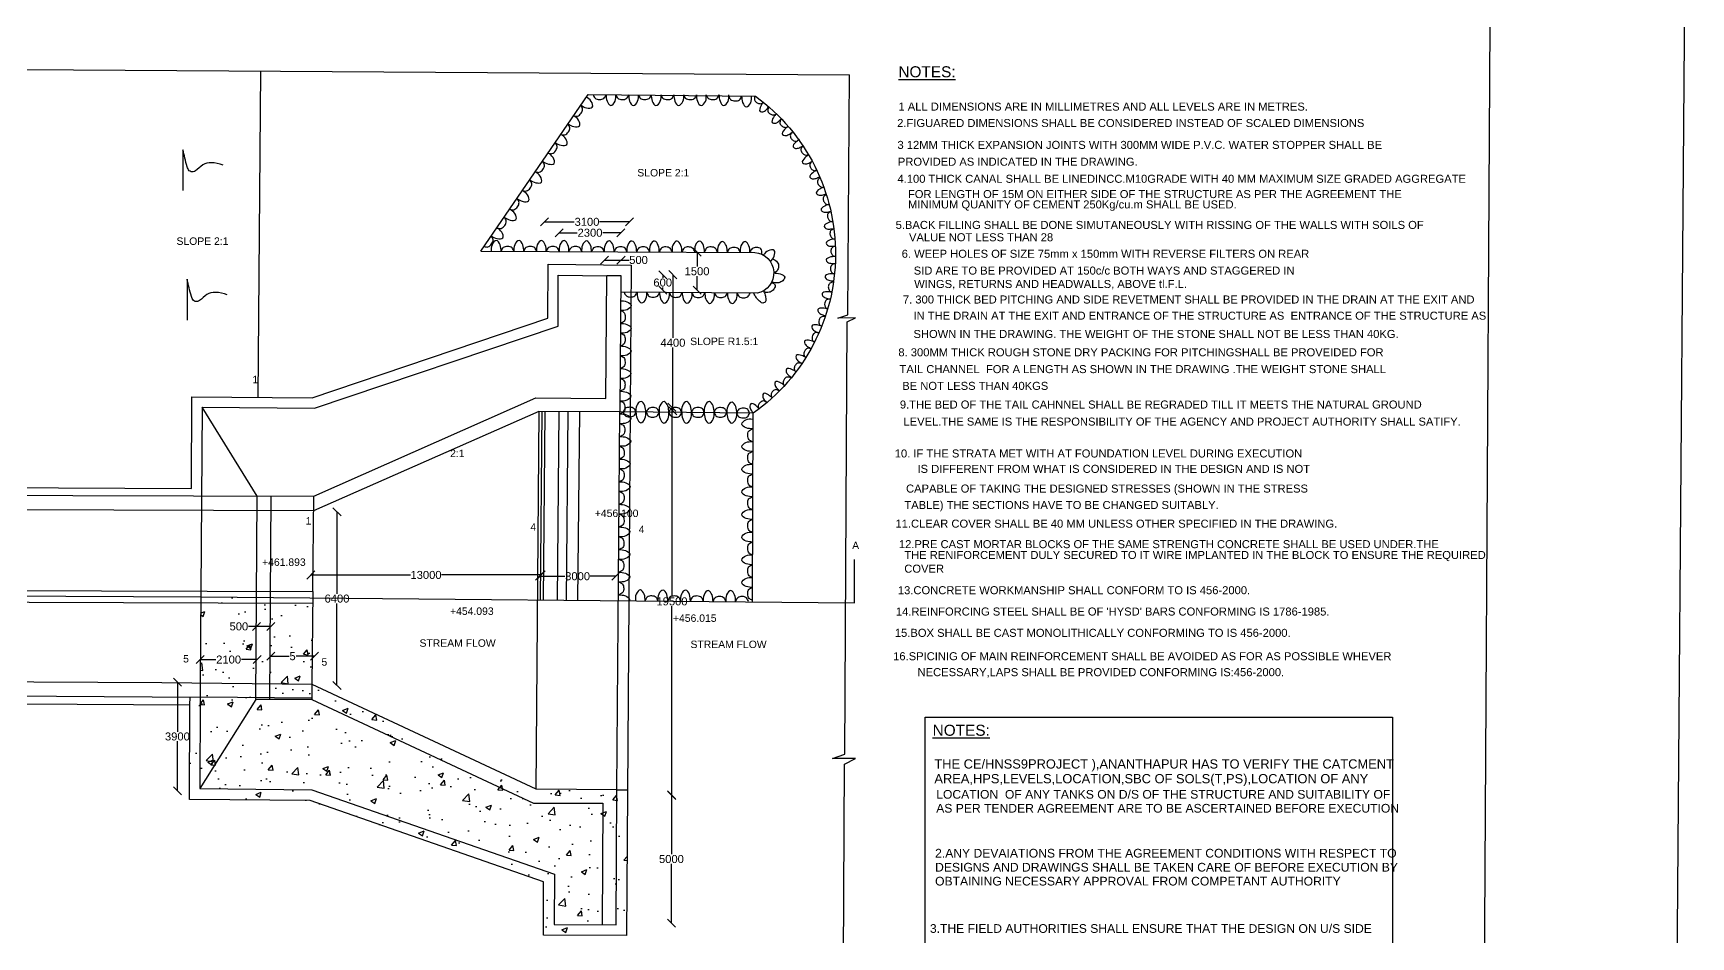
# Model space of a CAD drawing. Header units: metres. Extents: x 2 to 504, y 0 to 345.
# Drawn here: x 297.4 to 504.4, y 120.8 to 233.6 of the extents above; entities that cross this region are included whole.
import ezdxf

# ---------------------------------------------------------------- set-up
doc = ezdxf.new("R2010")
doc.units = ezdxf.units.M
doc.header["$MEASUREMENT"] = 0
doc.layers.add('DIMENSION', color=255, linetype='Continuous')
doc.layers.add('TEXT', color=255, linetype='Continuous')
doc.styles.get("Standard").update_dxf_attribs({"font": 'arial.ttf'})
doc.dimstyles.get("Standard").update_dxf_attribs({"dimtxt": 1, "dimasz": 1, "dimexe": 0.18, "dimexo": 0.0625, "dimgap": 0.09, "dimtad": 0, "dimtih": 1, "dimtoh": 1, "dimdec": 0, "dimzin": 0, "dimdsep": 46, "dimtxsty": 'Standard', "dimblk": 'OBLIQUE', "dimcen": 0, "dimse1": 1, "dimse2": 1, "dimadec": 0, "dimazin": 0, "dimtfac": 1, "dimtdec": 0, "dimtofl": 0, "dimtmove": 0, "dimatfit": 3, "dimfxl": 1, "dimtolj": 1, "dimtzin": 0, "dimarcsym": 0})
picture_1 = doc.add_image_def('image1.jpg', size_in_pixel=(7220, 4930))

# ---------------------------------------------------------------- blocks, each defined once
blk = doc.blocks.new('_Oblique')
at = {"color": 0, "linetype": 'ByBlock', "lineweight": -2}
blk.add_line((-0.5, -0.5), (0.5, 0.5), dxfattribs=at)
blk = doc.blocks.new('*D81')
at = {"layer": 'Defpoints', "color": 0, "transparency": 16777216}
for p in [(361.23, 210.12), (361.23, 210.03), (371.84, 210.12)]:
    blk.add_point(p, dxfattribs=at)
at = {"layer": 'DIMENSION', "color": 0, "lineweight": -2, "transparency": 16777216}
for p, q in [((361.23, 210.03), (364.95, 210.03)), ((371.84, 210.03), (368.12, 210.03))]:
    blk.add_line(p, q, dxfattribs=at)
at = {"layer": 'DIMENSION', "color": 0, "lineweight": -2, "transparency": 16777216, "rotation": 180}
blk.add_blockref('_Oblique', (361.23, 210.03), dxfattribs=at)
at = {"layer": 'DIMENSION', "color": 0, "lineweight": -2, "transparency": 16777216}
blk.add_blockref('_Oblique', (371.84, 210.03), dxfattribs=at)
at = {"layer": 'DIMENSION', "color": 0, "transparency": 16777216, "insert": (366.54, 210.03), "char_height": 1, "attachment_point": 5}
blk.add_mtext('\\A1;3100', dxfattribs=at)
blk = doc.blocks.new('*D82')
at = {"layer": 'Defpoints', "color": 0, "transparency": 16777216}
for p in [(363.07, 208.67), (363.07, 208.58), (370.77, 208.58)]:
    blk.add_point(p, dxfattribs=at)
at = {"layer": 'DIMENSION', "color": 0, "lineweight": -2, "transparency": 16777216}
for p, q in [((363.07, 208.67), (365.33, 208.67)), ((370.77, 208.67), (368.51, 208.67))]:
    blk.add_line(p, q, dxfattribs=at)
at = {"layer": 'DIMENSION', "color": 0, "lineweight": -2, "transparency": 16777216, "rotation": 180}
blk.add_blockref('_Oblique', (363.07, 208.67), dxfattribs=at)
at = {"layer": 'DIMENSION', "color": 0, "lineweight": -2, "transparency": 16777216}
blk.add_blockref('_Oblique', (370.77, 208.67), dxfattribs=at)
at = {"layer": 'DIMENSION', "color": 0, "transparency": 16777216, "insert": (366.92, 208.67), "char_height": 1, "attachment_point": 5}
blk.add_mtext('\\A1;2300', dxfattribs=at)
blk = doc.blocks.new('*D83')
at = {"layer": 'Defpoints', "color": 0, "transparency": 16777216}
for p in [(379.53, 206.23), (379.53, 201.49), (380.29, 201.49)]:
    blk.add_point(p, dxfattribs=at)
at = {"layer": 'DIMENSION', "color": 0, "lineweight": -2, "transparency": 16777216}
for p, q in [((380.29, 206.23), (380.29, 204.46)), ((380.29, 201.49), (380.29, 203.26))]:
    blk.add_line(p, q, dxfattribs=at)
for p, rotation in [((380.29, 206.23), 90), ((380.29, 201.49), 270)]:
    blk.add_blockref('_Oblique', p, dxfattribs=dict(at, rotation=rotation))
at = {"layer": 'DIMENSION', "color": 0, "transparency": 16777216, "insert": (380.29, 203.86), "char_height": 1, "attachment_point": 5}
blk.add_mtext('\\A1;1500', dxfattribs=at)
blk = doc.blocks.new('*D84')
at = {"layer": 'Defpoints', "color": 0, "transparency": 16777216}
for p in [(374.96, 203.4), (374.96, 201.49), (376, 201.49)]:
    blk.add_point(p, dxfattribs=at)
at = {"layer": 'DIMENSION', "color": 0, "lineweight": -2, "transparency": 16777216}
for p, q in [((376, 203.4), (376, 203.05)), ((376, 201.49), (376, 201.85))]:
    blk.add_line(p, q, dxfattribs=at)
for p, rotation in [((376, 203.4), 90), ((376, 201.49), 270)]:
    blk.add_blockref('_Oblique', p, dxfattribs=dict(at, rotation=rotation))
at = {"layer": 'DIMENSION', "color": 0, "transparency": 16777216, "insert": (376, 202.45), "char_height": 1, "attachment_point": 5}
blk.add_mtext('\\A1;600', dxfattribs=at)
blk = doc.blocks.new('*D85')
at = {"layer": 'Defpoints', "color": 0, "transparency": 16777216}
for p in [(370.79, 205.27), (368.73, 204.95), (370.79, 204.95)]:
    blk.add_point(p, dxfattribs=at)
at = {"layer": 'DIMENSION', "color": 0, "lineweight": -2, "transparency": 16777216}
for p, q in [((368.73, 205.27), (370.79, 205.27)), ((370.79, 205.27), (371.79, 205.27))]:
    blk.add_line(p, q, dxfattribs=at)
at = {"layer": 'DIMENSION', "color": 0, "lineweight": -2, "transparency": 16777216, "rotation": 180}
blk.add_blockref('_Oblique', (368.73, 205.27), dxfattribs=at)
at = {"layer": 'DIMENSION', "color": 0, "lineweight": -2, "transparency": 16777216}
blk.add_blockref('_Oblique', (370.79, 205.27), dxfattribs=at)
at = {"layer": 'DIMENSION', "color": 0, "transparency": 16777216, "insert": (372.98, 205.27), "char_height": 1, "attachment_point": 5}
blk.add_mtext('\\A1;500', dxfattribs=at)
blk = doc.blocks.new('*D86')
at = {"layer": 'Defpoints', "color": 0, "transparency": 16777216}
for p in [(360.59, 165.94), (360.59, 165.79), (370.15, 165.94)]:
    blk.add_point(p, dxfattribs=at)
at = {"layer": 'DIMENSION', "color": 0, "lineweight": -2, "transparency": 16777216}
for p, q in [((360.59, 165.79), (363.79, 165.79)), ((370.15, 165.79), (366.95, 165.79))]:
    blk.add_line(p, q, dxfattribs=at)
at = {"layer": 'DIMENSION', "color": 0, "lineweight": -2, "transparency": 16777216, "rotation": 180}
blk.add_blockref('_Oblique', (360.59, 165.79), dxfattribs=at)
at = {"layer": 'DIMENSION', "color": 0, "lineweight": -2, "transparency": 16777216}
blk.add_blockref('_Oblique', (370.15, 165.79), dxfattribs=at)
at = {"layer": 'DIMENSION', "color": 0, "transparency": 16777216, "insert": (365.37, 165.79), "char_height": 1, "attachment_point": 5}
blk.add_mtext('\\A1;3000', dxfattribs=at)
blk = doc.blocks.new('*D87')
at = {"layer": 'Defpoints', "color": 0, "transparency": 16777216}
for p in [(332.06, 165.95), (332.06, 165.67), (360.81, 165.67)]:
    blk.add_point(p, dxfattribs=at)
at = {"layer": 'DIMENSION', "color": 0, "lineweight": -2, "transparency": 16777216}
for p, q in [((332.06, 165.95), (344.51, 165.95)), ((360.81, 165.95), (348.36, 165.95))]:
    blk.add_line(p, q, dxfattribs=at)
at = {"layer": 'DIMENSION', "color": 0, "lineweight": -2, "transparency": 16777216, "rotation": 180}
blk.add_blockref('_Oblique', (332.06, 165.95), dxfattribs=at)
at = {"layer": 'DIMENSION', "color": 0, "lineweight": -2, "transparency": 16777216}
blk.add_blockref('_Oblique', (360.81, 165.95), dxfattribs=at)
at = {"layer": 'DIMENSION', "color": 0, "transparency": 16777216, "insert": (346.43, 165.95), "char_height": 1, "attachment_point": 5}
blk.add_mtext('\\A1;13000', dxfattribs=at)
blk = doc.blocks.new('*D88')
at = {"layer": 'Defpoints', "color": 0, "transparency": 16777216}
for p in [(318.2, 155.45), (318.2, 155.39), (325.33, 155.45)]:
    blk.add_point(p, dxfattribs=at)
at = {"layer": 'DIMENSION', "color": 0, "lineweight": -2, "transparency": 16777216}
for p, q in [((318.2, 155.39), (320.18, 155.39)), ((325.33, 155.39), (323.36, 155.39))]:
    blk.add_line(p, q, dxfattribs=at)
at = {"layer": 'DIMENSION', "color": 0, "lineweight": -2, "transparency": 16777216, "rotation": 180}
blk.add_blockref('_Oblique', (318.2, 155.39), dxfattribs=at)
at = {"layer": 'DIMENSION', "color": 0, "lineweight": -2, "transparency": 16777216}
blk.add_blockref('_Oblique', (325.33, 155.39), dxfattribs=at)
at = {"layer": 'DIMENSION', "color": 0, "transparency": 16777216, "insert": (321.77, 155.39), "char_height": 1, "attachment_point": 5}
blk.add_mtext('\\A1;2100', dxfattribs=at)
blk = doc.blocks.new('*D89')
at = {"layer": 'Defpoints', "color": 0, "transparency": 16777216}
for p in [(325.24, 159.53), (325.24, 157.7), (327.04, 157.7)]:
    blk.add_point(p, dxfattribs=at)
at = {"layer": 'DIMENSION', "color": 0, "lineweight": -2, "transparency": 16777216}
for p, q in [((325.24, 159.53), (324.24, 159.53)), ((327.04, 159.53), (325.24, 159.53))]:
    blk.add_line(p, q, dxfattribs=at)
at = {"layer": 'DIMENSION', "color": 0, "lineweight": -2, "transparency": 16777216, "rotation": 180}
blk.add_blockref('_Oblique', (325.24, 159.53), dxfattribs=at)
at = {"layer": 'DIMENSION', "color": 0, "lineweight": -2, "transparency": 16777216}
blk.add_blockref('_Oblique', (327.04, 159.53), dxfattribs=at)
at = {"layer": 'DIMENSION', "color": 0, "transparency": 16777216, "insert": (323.05, 159.53), "char_height": 1, "attachment_point": 5}
blk.add_mtext('\\A1;500', dxfattribs=at)
blk = doc.blocks.new('*D90')
at = {"layer": 'Defpoints', "color": 0, "transparency": 16777216}
for p in [(327.04, 155.39), (332.49, 155.81), (332.49, 155.39)]:
    blk.add_point(p, dxfattribs=at)
at = {"layer": 'DIMENSION', "color": 0, "lineweight": -2, "transparency": 16777216}
for p, q in [((327.04, 155.81), (329.34, 155.81)), ((332.49, 155.81), (330.19, 155.81))]:
    blk.add_line(p, q, dxfattribs=at)
at = {"layer": 'DIMENSION', "color": 0, "lineweight": -2, "transparency": 16777216, "rotation": 180}
blk.add_blockref('_Oblique', (327.04, 155.81), dxfattribs=at)
at = {"layer": 'DIMENSION', "color": 0, "lineweight": -2, "transparency": 16777216}
blk.add_blockref('_Oblique', (332.49, 155.81), dxfattribs=at)
at = {"layer": 'DIMENSION', "color": 0, "transparency": 16777216, "insert": (329.76, 155.81), "char_height": 1, "attachment_point": 5}
blk.add_mtext('\\A1;5', dxfattribs=at)
blk = doc.blocks.new('*D91')
at = {"layer": 'Defpoints', "color": 0, "transparency": 16777216}
for p in [(315.58, 152.56), (315.37, 139.01), (315.58, 139.01)]:
    blk.add_point(p, dxfattribs=at)
at = {"layer": 'DIMENSION', "color": 0, "lineweight": -2, "transparency": 16777216}
for p, q in [((315.37, 152.56), (315.37, 146.39)), ((315.37, 139.01), (315.37, 145.19))]:
    blk.add_line(p, q, dxfattribs=at)
for p, rotation in [((315.37, 152.56), 90), ((315.37, 139.01), 270)]:
    blk.add_blockref('_Oblique', p, dxfattribs=dict(at, rotation=rotation))
at = {"layer": 'DIMENSION', "color": 0, "transparency": 16777216, "insert": (315.37, 145.79), "char_height": 1, "attachment_point": 5}
blk.add_mtext('\\A1;3900', dxfattribs=at)
blk = doc.blocks.new('*D95')
at = {"layer": 'Defpoints', "color": 0, "transparency": 16777216}
for p in [(374.93, 203.44), (374.02, 186.43), (377.28, 186.43)]:
    blk.add_point(p, dxfattribs=at)
at = {"layer": 'DIMENSION', "color": 0, "lineweight": -2, "transparency": 16777216}
for p, q in [((377.28, 203.44), (377.28, 195.54)), ((377.28, 186.43), (377.28, 194.34))]:
    blk.add_line(p, q, dxfattribs=at)
for p, rotation in [((377.28, 203.44), 90), ((377.28, 186.43), 270)]:
    blk.add_blockref('_Oblique', p, dxfattribs=dict(at, rotation=rotation))
at = {"layer": 'DIMENSION', "color": 0, "transparency": 16777216, "insert": (377.28, 194.94), "char_height": 1, "attachment_point": 5}
blk.add_mtext('\\A1;4400', dxfattribs=at)
blk = doc.blocks.new('*D96')
at = {"layer": 'Defpoints', "color": 0, "transparency": 16777216}
for p in [(377.59, 186.89), (377.16, 138.41), (377.59, 138.41)]:
    blk.add_point(p, dxfattribs=at)
at = {"layer": 'DIMENSION', "color": 0, "lineweight": -2, "transparency": 16777216}
for p, q in [((377.16, 186.89), (377.16, 163.25)), ((377.16, 138.41), (377.16, 162.05))]:
    blk.add_line(p, q, dxfattribs=at)
for p, rotation in [((377.16, 186.89), 90), ((377.16, 138.41), 270)]:
    blk.add_blockref('_Oblique', p, dxfattribs=dict(at, rotation=rotation))
at = {"layer": 'DIMENSION', "color": 0, "transparency": 16777216, "insert": (377.16, 162.65), "char_height": 1, "attachment_point": 5}
blk.add_mtext('\\A1;19500', dxfattribs=at)
blk = doc.blocks.new('*D97')
at = {"layer": 'Defpoints', "color": 0, "transparency": 16777216}
for p in [(377.4, 138.5), (377.09, 122.48), (377.4, 122.48)]:
    blk.add_point(p, dxfattribs=at)
at = {"layer": 'DIMENSION', "color": 0, "lineweight": -2, "transparency": 16777216}
for p, q in [((377.09, 138.5), (377.09, 131.09)), ((377.09, 122.48), (377.09, 129.89))]:
    blk.add_line(p, q, dxfattribs=at)
for p, rotation in [((377.09, 138.5), 90), ((377.09, 122.48), 270)]:
    blk.add_blockref('_Oblique', p, dxfattribs=dict(at, rotation=rotation))
at = {"layer": 'DIMENSION', "color": 0, "transparency": 16777216, "insert": (377.09, 130.49), "char_height": 1, "attachment_point": 5}
blk.add_mtext('\\A1;5000', dxfattribs=at)
blk = doc.blocks.new('*D113')
at = {"layer": 'Defpoints', "color": 0, "transparency": 16777216}
for p in [(335.31, 173.85), (335.42, 173.85), (335.42, 152.14)]:
    blk.add_point(p, dxfattribs=at)
at = {"layer": 'TEXT', "color": 0, "lineweight": -2, "transparency": 16777216}
for p, q in [((335.31, 173.85), (335.31, 163.6)), ((335.31, 152.14), (335.31, 162.4))]:
    blk.add_line(p, q, dxfattribs=at)
for p, rotation in [((335.31, 173.85), 90), ((335.31, 152.14), 270)]:
    blk.add_blockref('_Oblique', p, dxfattribs=dict(at, rotation=rotation))
at = {"layer": 'TEXT', "color": 0, "transparency": 16777216, "insert": (335.31, 163), "char_height": 1, "attachment_point": 5}
blk.add_mtext('\\A1;6400', dxfattribs=at)

msp = doc.modelspace()

# ---------------------------------------------------------------- hatches: boundary and pattern name
at = {"layer": 'TEXT'}
h = msp.add_hatch(dxfattribs=at)
h.set_pattern_fill('AR-CONC', color=256, style=0)
h.paths.add_polyline_path([(318.22, 150.72), (316.95, 150.73), (316.94, 149.72), (316.88, 137.93), (331.95, 137.8), (361.12, 127.64), (361.11, 120.97), (371.47, 120.93), (371.6, 139.12), (370.27, 139.13), (370.19, 122.28), (362.45, 122.32), (362.49, 128.61), (332.15, 139.14), (318.18, 139.3)])
h.paths.add_polyline_path([(370.27, 139.13), (360.17, 139.21), (360.17, 139.23), (332.21, 152.27), (332.18, 152.27), (332.18, 150.39), (359.84, 137.47), (368.53, 137.47), (368.45, 122.29), (370.19, 122.28)])
h.paths.add_polyline_path([(368.53, 137.47), (359.84, 137.47), (332.18, 150.39), (325.19, 150.39), (318.18, 139.3), (332.15, 139.14), (362.49, 128.61), (362.45, 122.32), (368.45, 122.29)], flags=17)
h.paths.add_polyline_path([(325.19, 150.39), (325.19, 150.65), (318.22, 150.72), (318.18, 139.3)], flags=17)
h.paths.add_polyline_path([(325.2, 152.34), (318.21, 152.42), (318.22, 150.72), (325.19, 150.65)])
h.paths.add_polyline_path([(326.87, 152.33), (325.2, 152.34), (325.19, 150.65), (326.86, 150.64)])
h.paths.add_polyline_path([(332.18, 152.27), (326.87, 152.33), (326.86, 150.64), (332.18, 150.58)])
h.paths.add_polyline_path([(332.29, 162.44), (326.95, 162.46), (326.87, 152.33), (332.18, 152.27)])
h.paths.add_polyline_path([(326.95, 162.46), (325.26, 162.46), (325.2, 152.34), (326.87, 152.33)])
h.paths.add_polyline_path([(325.26, 162.46), (318.28, 162.49), (318.21, 152.42), (325.2, 152.34)])
h.paths.add_polyline_path([(325.26, 163.17), (318.28, 163.23), (318.28, 162.49), (325.26, 162.46)])
h.paths.add_polyline_path([(332.29, 163.11), (326.96, 163.15), (326.95, 162.46), (332.29, 162.44)])
h.paths.add_polyline_path([(326.96, 163.15), (325.26, 163.17), (325.26, 162.46), (326.95, 162.46)])

# ---------------------------------------------------------------- linework, layer by layer
for points in [[(34.91, 326.39), (479.86, 326.39), (478.14, 30.65), (34.91, 30.65)], [(408.81, 148.21), (467.19, 148.21), (467.19, 110.75), (408.81, 110.75)]]:
    msp.add_lwpolyline(points, close=True, dxfattribs=at)
for points in [[(38.69, 230.04), (38.51, 197.2), (36.96, 196.15), (40.05, 196.15), (38.52, 195.09), (38.33, 144.61), (36.74, 143.47), (39.83, 143.47), (38.33, 142.46), (38.12, 111.27), (398.55, 109.87), (398.72, 142.35), (400.1, 143.05), (397.2, 143.05), (398.74, 143.6), (399.06, 197.57), (400.07, 198.07), (397.89, 198.02), (399.11, 198.41), (399.33, 228.4)], [(38.69, 230.04), (114.61, 229.86), (115.65, 228.25), (115.65, 231.34), (116.66, 229.86), (235.73, 229.41), (236.78, 227.92), (236.81, 230.92), (237.73, 229.44), (399.33, 228.4)], [(325.77, 228.87), (325.44, 188.13)], [(316.06, 219.04), (316.06, 213.94)], [(71.51, 206.68), (71.43, 188.74), (107.73, 176.44), (121.76, 176.36), (332.41, 175.78), (332.41, 175.78), (360.16, 188.08), (368.9, 187.97), (369.02, 203.33), (370.75, 203.33)], [(370.75, 203.33), (370.64, 186.3), (360.54, 186.37), (332.36, 173.94), (107.75, 174.7), (69.83, 187.49)], [(225.66, 177.2), (317.14, 176.75), (317.19, 188.2), (332.22, 188.08), (361.64, 198.02), (361.69, 204.76), (372.04, 204.64), (371.77, 162.68), (371.47, 120.93), (361.11, 120.97), (361.12, 127.64), (331.95, 137.8), (316.88, 137.93), (316.94, 149.72), (225.52, 150.23)], [(332.3, 163.87), (332.18, 152.27), (332.18, 150.39), (325.19, 150.39), (325.34, 175.8), (318.45, 186.89), (332.5, 186.78), (362.96, 197), (362.96, 203.36), (369.02, 203.31)], [(316.58, 202.86), (316.58, 197.76)], [(318.45, 186.89), (318.21, 152.42), (318.22, 150.72)], [(112.97, 151.35), (121.62, 151.42), (196.56, 151.35), (288.23, 150.92), (318.22, 150.72), (318.18, 139.3), (332.15, 139.14), (362.49, 128.61), (362.45, 122.32), (370.19, 122.28), (370.27, 139.13), (370.64, 186.3)], [(360.54, 186.37), (360.17, 139.21)], [(360.9, 186.38), (360.69, 162.85)], [(361.29, 186.37), (361.07, 162.84)], [(363.02, 186.36), (362.8, 162.83)], [(364.13, 186.35), (363.92, 162.82)], [(365.59, 186.34), (365.37, 162.8)], [(387.22, 162.61), (387.31, 186.14), (370.64, 186.3)], [(107.7, 164.61), (332.3, 163.87), (332.41, 175.78)], [(327.06, 175.8), (326.86, 150.39)], [(69.65, 163.96), (225.59, 163.68), (318.28, 163.23), (399.98, 162.49), (399.98, 167.88)], [(107.69, 163.24), (332.29, 162.44)], [(370.27, 139.13), (360.21, 139.21), (332.21, 152.27), (313.44, 152.47), (225.53, 152.95), (121.63, 153.06), (107.66, 153.13)], [(316.94, 149.72), (316.95, 150.73)], [(325.19, 150.39), (318.18, 139.3)], [(332.18, 150.58), (318.22, 150.72)], [(332.18, 150.39), (359.84, 137.47), (368.53, 137.47), (368.45, 122.29)], [(370.27, 139.13), (371.6, 139.12)]]:
    msp.add_lwpolyline(points, dxfattribs=at)
for points in [[(353.28, 206.37), (366.67, 225.91), (387.59, 225.72, -0.512476), (387.31, 186.14, -5.188108)], [(353.28, 206.37), (387.5, 206.22, -0.870391), (387.81, 201.13), (370.74, 201.25)]]:
    msp.add_lwpolyline(points, format="xyb", dxfattribs=at)
for points in [[(367.32, 225.91), (367.55, 225.48), (368.11, 225.31), (368.65, 225.45), (368.92, 225.91)], [(368.92, 225.91), (369.05, 225.11), (369.51, 224.57), (370.05, 225.08), (370.15, 225.91)], [(370.15, 225.9), (370.38, 225.48), (370.93, 225.3), (371.48, 225.44), (371.75, 225.9)], [(371.75, 225.9), (371.87, 225.1), (372.33, 224.56), (372.87, 225.08), (372.97, 225.9)], [(372.97, 225.9), (373.2, 225.47), (373.76, 225.3), (374.3, 225.44), (374.57, 225.9)], [(374.57, 225.9), (374.7, 225.1), (375.16, 224.56), (375.69, 225.08), (375.79, 225.9)], [(375.79, 225.89), (376.02, 225.47), (376.58, 225.29), (377.12, 225.43), (377.39, 225.89)], [(377.39, 225.89), (377.52, 225.09), (377.98, 224.56), (378.52, 225.07), (378.62, 225.89)], [(378.62, 225.89), (378.85, 225.47), (379.4, 225.29), (379.95, 225.43), (380.22, 225.89)], [(380.22, 225.89), (380.34, 225.09), (380.8, 224.55), (381.34, 225.07), (381.44, 225.89)], [(381.44, 225.89), (381.67, 225.46), (382.23, 225.29), (382.77, 225.42), (383.04, 225.88)], [(383.04, 225.88), (383.17, 225.08), (383.63, 224.55), (384.16, 225.06), (384.26, 225.88)], [(364.87, 223.27), (365.35, 223.22), (365.8, 223.59), (365.99, 224.12), (365.76, 224.6)], [(365.76, 224.6), (366.5, 224.26), (367.2, 224.34), (367.07, 225.07), (366.45, 225.61)], [(384.26, 225.73), (384.49, 225.3), (385.05, 225.13), (385.59, 225.26), (385.86, 225.72)], [(385.86, 225.72), (385.99, 224.92), (386.45, 224.39), (386.99, 224.9), (387.09, 225.72)], [(387.5, 225.72), (387.48, 225.28), (387.72, 224.93), (388.08, 224.79), (388.46, 224.86), (388.56, 224.98)], [(388.56, 224.98), (388.25, 224.48), (388.18, 223.81), (388.5, 223.76), (388.93, 224.02), (389.26, 224.39)], [(389.26, 224.39), (389.12, 223.93), (389.33, 223.57), (389.68, 223.4), (390.07, 223.43), (390.17, 223.54)], [(363.28, 220.94), (363.76, 220.89), (364.22, 221.25), (364.4, 221.78), (364.17, 222.26)], [(364.17, 222.26), (364.91, 221.92), (365.61, 222), (365.48, 222.74), (364.86, 223.28)], [(390.17, 223.54), (389.83, 223.07), (389.7, 222.41), (390.01, 222.34), (390.46, 222.55), (390.82, 222.9)], [(390.82, 222.9), (390.64, 222.45), (390.81, 222.07), (391.15, 221.87), (391.53, 221.86), (391.65, 221.96)], [(391.65, 221.96), (391.22, 221.56), (390.96, 220.94), (391.25, 220.81), (391.74, 220.93), (392.16, 221.2)], [(361.69, 218.6), (362.17, 218.55), (362.63, 218.92), (362.81, 219.45), (362.58, 219.93)], [(362.58, 219.93), (363.32, 219.59), (364.02, 219.67), (363.89, 220.4), (363.27, 220.94)], [(392.17, 221.22), (391.94, 220.79), (392.08, 220.4), (392.39, 220.16), (392.78, 220.12), (392.9, 220.21)], [(393.08, 220.32), (392.62, 219.97), (392.3, 219.38), (392.58, 219.21), (393.07, 219.29), (393.51, 219.52)], [(321.08, 217.11), (319.6, 217.42), (318.54, 217.13), (317.62, 216.39), (317.35, 216.28), (316.86, 216.41), (316.6, 216.91), (316.06, 219.04)], [(360.1, 216.27), (360.58, 216.22), (361.04, 216.58), (361.22, 217.11), (360.99, 217.59)], [(360.99, 217.59), (361.73, 217.25), (362.43, 217.33), (362.3, 218.07), (361.68, 218.61)], [(393.51, 219.52), (393.27, 219.1), (393.39, 218.7), (393.68, 218.45), (394.07, 218.39), (394.19, 218.47)], [(394.21, 218.39), (393.76, 218.02), (393.46, 217.42), (393.75, 217.27), (394.24, 217.36), (394.67, 217.6)], [(394.67, 217.6), (394.38, 217.22), (394.45, 216.81), (394.72, 216.52), (395.09, 216.42), (395.23, 216.49)], [(359.4, 215.26), (360.14, 214.92), (360.84, 215), (360.71, 215.73), (360.09, 216.27)], [(395.23, 216.49), (394.74, 216.17), (394.39, 215.6), (394.66, 215.42), (395.16, 215.46), (395.61, 215.66)], [(395.7, 215.56), (395.37, 215.22), (395.39, 214.8), (395.63, 214.49), (395.99, 214.34), (396.13, 214.39)], [(357.81, 212.92), (358.55, 212.58), (359.25, 212.67), (359.12, 213.4), (358.5, 213.94)], [(358.51, 213.93), (358.99, 213.89), (359.45, 214.25), (359.64, 214.78), (359.4, 215.26)], [(396.13, 214.39), (395.61, 214.13), (395.19, 213.6), (395.44, 213.39), (395.94, 213.38), (396.41, 213.53)], [(396.43, 213.43), (396.07, 213.11), (396.07, 212.69), (396.28, 212.36), (396.63, 212.2), (396.78, 212.24)], [(356.22, 210.59), (356.96, 210.25), (357.66, 210.33), (357.53, 211.07), (356.91, 211.61)], [(356.92, 211.6), (357.4, 211.55), (357.86, 211.91), (358.05, 212.45), (357.81, 212.92)], [(396.78, 212.24), (396.24, 212.01), (395.79, 211.51), (396.03, 211.28), (396.52, 211.24), (397.01, 211.35)], [(397.01, 211.32), (396.63, 211.03), (396.59, 210.62), (396.77, 210.27), (397.1, 210.07), (397.25, 210.1)], [(354.58, 208.28), (355.31, 207.94), (356.02, 208.02), (355.89, 208.75), (355.26, 209.29)], [(355.33, 209.26), (355.81, 209.22), (356.27, 209.58), (356.46, 210.11), (356.22, 210.59)], [(397.25, 210.1), (396.69, 209.92), (396.19, 209.47), (396.4, 209.22), (396.9, 209.13), (397.39, 209.2)], [(353.69, 206.95), (354.17, 206.9), (354.62, 207.27), (354.81, 207.8), (354.58, 208.28)], [(355.81, 206.36), (355.68, 207.16), (355.22, 207.7), (354.69, 207.18), (354.59, 206.36)], [(358.64, 206.36), (358.51, 207.16), (358.05, 207.7), (357.51, 207.18), (357.41, 206.36)], [(361.46, 206.36), (361.33, 207.16), (360.87, 207.69), (360.33, 207.18), (360.24, 206.36)], [(364.28, 206.35), (364.16, 207.15), (363.7, 207.69), (363.16, 207.18), (363.06, 206.35)], [(367.1, 206.31), (366.98, 207.11), (366.52, 207.65), (365.98, 207.13), (365.88, 206.31)], [(369.93, 206.31), (369.8, 207.11), (369.34, 207.65), (368.8, 207.13), (368.7, 206.31)], [(372.75, 206.31), (372.62, 207.11), (372.16, 207.64), (371.63, 207.13), (371.53, 206.31)], [(375.57, 206.3), (375.45, 207.1), (374.99, 207.64), (374.45, 207.13), (374.35, 206.3)], [(378.4, 206.3), (378.27, 207.1), (377.81, 207.64), (377.27, 207.12), (377.17, 206.3)], [(381.22, 206.3), (381.09, 207.1), (380.63, 207.64), (380.1, 207.12), (380, 206.3)], [(384.08, 206.24), (383.95, 207.04), (383.49, 207.57), (382.95, 207.06), (382.85, 206.24)], [(386.9, 206.23), (386.77, 207.03), (386.31, 207.57), (385.78, 207.05), (385.68, 206.23)], [(397.51, 207.91), (396.94, 207.78), (396.41, 207.38), (396.6, 207.11), (397.08, 206.98), (397.58, 207)], [(397.39, 209.15), (396.98, 208.9), (396.9, 208.49), (397.05, 208.13), (397.36, 207.9), (397.51, 207.91)], [(357.41, 206.36), (357.18, 206.78), (356.63, 206.96), (356.08, 206.82), (355.81, 206.36)], [(360.24, 206.36), (360.01, 206.78), (359.45, 206.96), (358.9, 206.82), (358.64, 206.36)], [(363.06, 206.35), (362.83, 206.78), (362.27, 206.96), (361.73, 206.82), (361.46, 206.36)], [(365.88, 206.35), (365.65, 206.78), (365.1, 206.95), (364.55, 206.81), (364.28, 206.35)], [(368.7, 206.31), (368.47, 206.73), (367.92, 206.91), (367.37, 206.77), (367.1, 206.31)], [(371.53, 206.31), (371.3, 206.73), (370.74, 206.91), (370.2, 206.77), (369.93, 206.31)], [(374.35, 206.3), (374.12, 206.73), (373.56, 206.91), (373.02, 206.77), (372.75, 206.31)], [(377.17, 206.3), (376.94, 206.73), (376.39, 206.9), (375.84, 206.76), (375.57, 206.3)], [(380, 206.3), (379.77, 206.72), (379.21, 206.9), (378.67, 206.76), (378.4, 206.3)], [(382.82, 206.3), (382.59, 206.72), (382.04, 206.9), (381.49, 206.76), (381.22, 206.3)], [(385.68, 206.23), (385.45, 206.66), (384.89, 206.83), (384.35, 206.7), (384.08, 206.24)], [(388.39, 205.98), (388.27, 206.66), (387.71, 206.83), (387.17, 206.69), (386.9, 206.23)], [(389.47, 205.07), (389.92, 205.75), (389.93, 206.46), (389.19, 206.43), (388.57, 205.89)], [(389.73, 205.4), (390.32, 205.02), (390.47, 204.41), (390.29, 203.93), (389.87, 203.65)], [(397.58, 205.74), (397, 205.65), (396.43, 205.29), (396.6, 205.01), (397.07, 204.84), (397.56, 204.82)], [(397.55, 206.98), (397.12, 206.76), (397.01, 206.36), (397.13, 205.99), (397.43, 205.73), (397.58, 205.74)], [(389.87, 203.65), (390.69, 203.55), (391.25, 203.11), (390.99, 202.68), (390.51, 202.44), (389.59, 202.49)], [(397.46, 203.55), (396.87, 203.53), (396.28, 203.22), (396.42, 202.93), (396.87, 202.71), (397.36, 202.64)], [(397.55, 204.8), (397.11, 204.62), (396.96, 204.23), (397.04, 203.84), (397.31, 203.57), (397.46, 203.55)], [(321.6, 200.92), (320.12, 201.23), (319.06, 200.95), (318.14, 200.21), (317.87, 200.09), (317.38, 200.22), (317.12, 200.73), (316.58, 202.86)], [(371.19, 201.25), (371.42, 200.82), (371.97, 200.65), (372.52, 200.79), (372.79, 201.24)], [(372.79, 201.24), (372.91, 200.45), (373.37, 199.91), (373.91, 200.42), (374.01, 201.24)], [(374.01, 201.23), (374.24, 200.8), (374.8, 200.63), (375.34, 200.77), (375.61, 201.23)], [(375.61, 201.23), (375.74, 200.43), (376.2, 199.89), (376.74, 200.4), (376.83, 201.23)], [(376.83, 201.21), (377.06, 200.78), (377.62, 200.61), (378.17, 200.75), (378.44, 201.21)], [(378.44, 201.21), (378.56, 200.41), (379.02, 199.87), (379.56, 200.39), (379.66, 201.21)], [(379.66, 201.19), (379.89, 200.76), (380.45, 200.59), (380.99, 200.73), (381.26, 201.19)], [(381.26, 201.19), (381.39, 200.39), (381.85, 199.85), (382.38, 200.37), (382.48, 201.19)], [(382.48, 201.19), (382.71, 200.76), (383.27, 200.59), (383.81, 200.72), (384.08, 201.18)], [(384.08, 201.18), (384.21, 200.38), (384.67, 199.85), (385.21, 200.36), (385.31, 201.18)], [(385.31, 201.15), (385.54, 200.73), (386.09, 200.55), (386.64, 200.69), (386.91, 201.15)], [(388.59, 201.43), (388.81, 200.9), (388.87, 200.32), (388.84, 200.08), (388.71, 199.96), (388.5, 199.9), (388.22, 200.03), (387.78, 200.47), (387.49, 200.88), (387.38, 201.14)], [(389.59, 202.49), (390.02, 202.2), (390.04, 201.93), (389.88, 201.64), (389.68, 201.41), (389.41, 201.27), (389.15, 201.22), (388.88, 201.22), (388.59, 201.43)], [(397.13, 201.28), (396.54, 201.31), (395.92, 201.07), (396.02, 200.77), (396.45, 200.5), (396.93, 200.39)], [(397.35, 202.51), (396.89, 202.38), (396.7, 202), (396.74, 201.61), (396.98, 201.31), (397.13, 201.28)], [(370.73, 198.96), (371.15, 198.73), (371.32, 198.17), (371.18, 197.63), (370.72, 197.36)], [(370.73, 200.19), (371.53, 200.06), (372.07, 199.59), (371.55, 199.06), (370.73, 198.96)], [(396.61, 199.18), (396.03, 199.27), (395.39, 199.08), (395.47, 198.77), (395.87, 198.47), (396.34, 198.31)], [(396.94, 200.39), (396.47, 200.3), (396.25, 199.94), (396.26, 199.55), (396.47, 199.23), (396.61, 199.18)], [(370.72, 197.36), (371.52, 197.23), (372.05, 196.77), (371.54, 196.23), (370.72, 196.14)], [(395.85, 197.03), (395.28, 197.16), (394.62, 197.02), (394.68, 196.7), (395.06, 196.37), (395.51, 196.18)], [(396.27, 198.2), (395.79, 198.15), (395.54, 197.81), (395.52, 197.42), (395.71, 197.08), (395.85, 197.03)], [(370.72, 196.14), (371.14, 195.91), (371.31, 195.35), (371.17, 194.81), (370.71, 194.54)], [(394.96, 195.04), (394.4, 195.23), (393.73, 195.14), (393.76, 194.82), (394.11, 194.46), (394.55, 194.23)], [(395.48, 196.18), (395, 196.17), (394.72, 195.85), (394.67, 195.47), (394.82, 195.11), (394.96, 195.04)], [(370.71, 194.54), (371.51, 194.41), (372.04, 193.95), (371.53, 193.41), (370.7, 193.32)], [(370.7, 193.32), (371.13, 193.08), (371.3, 192.53), (371.16, 191.98), (370.7, 191.72)], [(393.88, 193.11), (393.35, 193.35), (392.68, 193.34), (392.67, 193.02), (392.98, 192.62), (393.39, 192.35)], [(394.52, 194.19), (394.04, 194.23), (393.74, 193.94), (393.64, 193.56), (393.76, 193.19), (393.88, 193.11)], [(370.7, 191.72), (371.5, 191.58), (372.03, 191.12), (371.51, 190.59), (370.69, 190.49)], [(392.04, 190.54), (391.57, 190.66), (391.22, 190.44), (391.06, 190.08), (391.1, 189.7), (391.21, 189.6)], [(392.65, 191.32), (392.14, 191.6), (391.47, 191.65), (391.43, 191.33), (391.7, 190.91), (392.08, 190.6)], [(393.38, 192.33), (392.91, 192.41), (392.57, 192.15), (392.44, 191.78), (392.53, 191.41), (392.65, 191.32)], [(370.69, 188.89), (371.49, 188.76), (372.02, 188.3), (371.5, 187.76), (370.68, 187.67)], [(370.69, 190.49), (371.12, 190.26), (371.29, 189.7), (371.15, 189.16), (370.69, 188.89)], [(389.68, 188.06), (389.23, 188.43), (388.58, 188.6), (388.49, 188.29), (388.67, 187.83), (389, 187.45)], [(390.58, 188.92), (390.13, 189.09), (389.76, 188.9), (389.56, 188.56), (389.58, 188.17), (389.68, 188.06)], [(391.21, 189.6), (390.73, 189.93), (390.07, 190.04), (390.01, 189.72), (390.24, 189.27), (390.59, 188.93)], [(370.68, 187.67), (371.11, 187.44), (371.28, 186.88), (371.14, 186.34), (370.68, 186.07)], [(372.66, 186.28), (372.43, 186.71), (371.87, 186.88), (371.33, 186.74), (371.06, 186.28)], [(373.88, 186.28), (373.76, 187.08), (373.3, 187.62), (372.76, 187.1), (372.66, 186.28)], [(375.55, 186.25), (375.32, 186.68), (374.76, 186.86), (374.21, 186.72), (373.95, 186.26)], [(376.77, 186.25), (376.64, 187.05), (376.18, 187.59), (375.65, 187.08), (375.55, 186.25)], [(378.37, 186.25), (378.14, 186.68), (377.58, 186.85), (377.04, 186.71), (376.77, 186.25)], [(379.59, 186.25), (379.46, 187.05), (379, 187.59), (378.47, 187.08), (378.37, 186.25)], [(381.19, 186.25), (380.96, 186.68), (380.41, 186.85), (379.86, 186.71), (379.59, 186.25)], [(382.42, 186.25), (382.29, 187.05), (381.83, 187.59), (381.29, 187.07), (381.19, 186.25)], [(384.02, 186.25), (383.79, 186.67), (383.23, 186.85), (382.68, 186.71), (382.42, 186.25)], [(385.25, 186.17), (385.12, 186.97), (384.66, 187.51), (384.12, 187), (384.02, 186.17)], [(386.85, 186.17), (386.62, 186.6), (386.06, 186.77), (385.52, 186.63), (385.25, 186.17)], [(388.05, 186.69), (387.63, 187.1), (387, 187.33), (386.88, 187.03), (387.03, 186.55), (387.31, 186.14)], [(389.02, 187.47), (388.59, 187.67), (388.2, 187.52), (387.98, 187.19), (387.95, 186.81), (388.05, 186.69)], [(370.68, 186.07), (371.48, 185.94), (372.01, 185.48), (371.49, 184.94), (370.67, 184.85)], [(370.67, 184.85), (371.09, 184.61), (371.27, 184.06), (371.13, 183.51), (370.67, 183.25)], [(371.06, 186.3), (371.29, 185.87), (371.84, 185.69), (372.39, 185.83), (372.66, 186.29)], [(372.66, 186.29), (372.79, 185.49), (373.25, 184.96), (373.78, 185.47), (373.88, 186.29)], [(373.95, 186.26), (374.18, 185.83), (374.73, 185.66), (375.28, 185.79), (375.55, 186.25)], [(375.55, 186.25), (375.67, 185.45), (376.13, 184.92), (376.67, 185.43), (376.77, 186.25)], [(376.77, 186.24), (377, 185.82), (377.56, 185.64), (378.1, 185.78), (378.37, 186.24)], [(378.37, 186.24), (378.5, 185.44), (378.96, 184.9), (379.49, 185.42), (379.59, 186.24)], [(379.59, 186.24), (379.82, 185.82), (380.38, 185.64), (380.93, 185.78), (381.19, 186.24)], [(381.19, 186.24), (381.32, 185.44), (381.78, 184.9), (382.32, 185.42), (382.42, 186.24)], [(382.42, 186.25), (382.65, 185.83), (383.2, 185.65), (383.75, 185.79), (384.02, 186.25)], [(384.02, 186.25), (384.14, 185.45), (384.6, 184.91), (385.14, 185.43), (385.24, 186.25)], [(385.24, 186.16), (385.47, 185.74), (386.03, 185.56), (386.57, 185.7), (386.84, 186.16)], [(387.22, 184.19), (386.42, 184.32), (385.88, 184.78), (386.39, 185.32), (387.22, 185.42)], [(370.67, 183.25), (371.46, 183.11), (372, 182.65), (371.48, 182.12), (370.66, 182.02)], [(387.22, 181.37), (386.42, 181.49), (385.88, 181.95), (386.39, 182.49), (387.22, 182.59)], [(387.22, 182.59), (386.79, 182.82), (386.62, 183.38), (386.76, 183.92), (387.22, 184.19)], [(370.6, 180.42), (371.4, 180.29), (371.93, 179.83), (371.41, 179.29), (370.59, 179.2)], [(370.6, 182.02), (371.03, 181.79), (371.2, 181.23), (371.06, 180.69), (370.6, 180.42)], [(387.22, 179.77), (386.79, 180), (386.62, 180.55), (386.76, 181.1), (387.22, 181.37)], [(370.59, 179.2), (371.02, 178.97), (371.19, 178.41), (371.05, 177.87), (370.59, 177.6)], [(387.22, 178.54), (386.42, 178.67), (385.88, 179.13), (386.39, 179.66), (387.22, 179.76)], [(387.22, 176.94), (386.79, 177.17), (386.62, 177.73), (386.76, 178.27), (387.22, 178.54)], [(370.59, 177.6), (371.39, 177.47), (371.92, 177.01), (371.4, 176.47), (370.58, 176.38)], [(370.58, 176.38), (371.01, 176.14), (371.18, 175.59), (371.04, 175.04), (370.58, 174.78)], [(387.22, 175.71), (386.42, 175.84), (385.88, 176.3), (386.39, 176.84), (387.22, 176.94)], [(370.58, 174.78), (371.38, 174.64), (371.91, 174.18), (371.39, 173.65), (370.57, 173.55)], [(387.22, 172.89), (386.42, 173.01), (385.88, 173.47), (386.39, 174.01), (387.22, 174.11)], [(387.22, 174.11), (386.79, 174.34), (386.62, 174.9), (386.76, 175.44), (387.22, 175.71)], [(370.57, 171.95), (371.36, 171.82), (371.9, 171.36), (371.38, 170.82), (370.56, 170.73)], [(370.57, 173.55), (370.99, 173.32), (371.17, 172.76), (371.03, 172.22), (370.57, 171.95)], [(387.22, 171.28), (386.79, 171.51), (386.62, 172.07), (386.76, 172.62), (387.22, 172.89)], [(370.56, 170.73), (370.98, 170.5), (371.16, 169.94), (371.01, 169.39), (370.55, 169.13)], [(387.22, 170.06), (386.42, 170.19), (385.88, 170.65), (386.39, 171.18), (387.22, 171.28)], [(387.22, 168.46), (386.79, 168.69), (386.62, 169.24), (386.76, 169.79), (387.22, 170.06)], [(370.55, 167.91), (370.97, 167.67), (371.15, 167.12), (371, 166.57), (370.54, 166.3)], [(370.55, 169.13), (371.35, 169), (371.89, 168.54), (371.37, 168), (370.55, 167.91)], [(387.22, 167.23), (386.42, 167.36), (385.88, 167.82), (386.39, 168.36), (387.22, 168.45)], [(370.54, 166.3), (371.34, 166.17), (371.88, 165.71), (371.36, 165.18), (370.54, 165.08)], [(387.22, 165.63), (386.79, 165.86), (386.62, 166.42), (386.76, 166.96), (387.22, 167.23)], [(370.54, 165.08), (370.96, 164.85), (371.13, 164.29), (370.99, 163.75), (370.53, 163.48)], [(373.81, 162.74), (373.69, 163.54), (373.23, 164.08), (372.69, 163.56), (372.59, 162.74)], [(376.64, 162.73), (376.51, 163.53), (376.05, 164.07), (375.51, 163.56), (375.41, 162.73)], [(379.46, 162.73), (379.33, 163.53), (378.87, 164.07), (378.34, 163.55), (378.24, 162.73)], [(382.29, 162.66), (382.16, 163.46), (381.7, 164), (381.16, 163.48), (381.06, 162.66)], [(385.11, 162.66), (384.98, 163.46), (384.52, 164), (383.99, 163.48), (383.89, 162.66)], [(387.22, 164.4), (386.42, 164.53), (385.88, 164.99), (386.39, 165.53), (387.22, 165.63)], [(387.22, 162.8), (386.79, 163.03), (386.62, 163.59), (386.76, 164.14), (387.22, 164.4)], [(375.41, 162.74), (375.18, 163.16), (374.63, 163.34), (374.08, 163.2), (373.81, 162.74)], [(378.24, 162.73), (378.01, 163.16), (377.45, 163.33), (376.91, 163.19), (376.64, 162.73)], [(381.06, 162.73), (380.83, 163.15), (380.28, 163.33), (379.73, 163.19), (379.46, 162.73)], [(383.89, 162.66), (383.66, 163.08), (383.1, 163.26), (382.56, 163.12), (382.29, 162.66)], [(386.71, 162.66), (386.48, 163.08), (385.92, 163.26), (385.38, 163.12), (385.11, 162.66)]]:
    msp.add_spline(points, degree=3, dxfattribs=at)
msp.add_open_spline([(370.53, 163.48), (370.79, 163.47), (371.27, 163.45), (371.92, 163.04), (371.86, 162.79), (371.83, 162.75)], degree=3, knots=[0, 0, 0, 0, 0.809679, 1.516286, 1.689072, 1.689072, 1.689072, 1.689072], dxfattribs=at)

# ---------------------------------------------------------------- texts
for s, height, p in [('%%UNOTES:', 1.376, (405.44, 228.08)), ('1 ALL DIMENSIONS ARE IN MILLIMETRES AND ALL LEVELS ARE IN METRES.', 1, (405.45, 223.92)), ('2.FIGUARED DIMENSIONS SHALL BE CONSIDERED INSTEAD OF SCALED DIMENSIONS', 1, (405.29, 221.87)), ('3 12MM THICK EXPANSION JOINTS WITH 300MM WIDE P.V.C. WATER STOPPER SHALL BE', 1, (405.33, 219.14)), ('PROVIDED AS INDICATED IN THE DRAWING.', 1, (405.38, 217.04)), ('SLOPE 2:1', 0.929, (372.83, 215.7)), ('4.100 THICK CANAL SHALL BE LINEDINCC.M10GRADE WITH 40 MM MAXIMUM SIZE GRADED AGGREGATE', 1, (405.33, 214.91)), (' FOR LENGTH OF 15M ON EITHER SIDE OF THE STRUCTURE AS PER THE AGREEMENT THE ', 1, (406.25, 213)), ('MINIMUM QUANITY OF CEMENT 250Kg/cu.m SHALL BE USED. ', 1, (406.65, 211.71)), ('5.BACK FILLING SHALL BE DONE SIMUTANEOUSLY WITH RISSING OF THE WALLS WITH SOILS OF ', 1, (405.1, 209.15)), ('SLOPE 2:1', 0.929, (315.26, 207.16)), ('VALUE NOT LESS THAN 28', 1, (406.77, 207.61)), ('6. WEEP HOLES OF SIZE 75mm x 150mm WITH REVERSE FILTERS ON REAR', 1, (405.86, 205.55)), ('SID ARE TO BE PROVIDED AT 150c/c BOTH WAYS AND STAGGERED IN', 1, (407.36, 203.45)), ('WINGS, RETURNS AND HEADWALLS, ABOVE tl.F.L.', 1, (407.42, 201.78)), ('7. 300 THICK BED PITCHING AND SIDE REVETMENT SHALL BE PROVIDED IN THE DRAIN AT THE EXIT AND', 1, (406.01, 199.84)), ('IN THE DRAIN AT THE EXIT AND ENTRANCE OF THE STRUCTURE AS  ENTRANCE OF THE STRUCTURE AS', 1, (407.33, 197.82)), ('SLOPE R1.5:1', 0.9288, (379.43, 194.65)), ('SHOWN IN THE DRAWING. THE WEIGHT OF THE STONE SHALL NOT BE LESS THAN 40KG.', 1, (407.33, 195.54)), ('8. 300MM THICK ROUGH STONE DRY PACKING FOR PITCHINGSHALL BE PROVEIDED FOR  ', 1, (405.44, 193.25)), ('1', 0.929, (324.75, 189.89)), ('TAIL CHANNEL  FOR A LENGTH AS SHOWN IN THE DRAWING .THE WEIGHT STONE SHALL', 1, (405.59, 191.15)), (' BE NOT LESS THAN 40KGS', 1, (405.54, 189.06)), ('9.THE BED OF THE TAIL CAHNNEL SHALL BE REGRADED TILL IT MEETS THE NATURAL GROUND', 1, (405.63, 186.73)), ('LEVEL.THE SAME IS THE RESPONSIBILITY OF THE AGENCY AND PROJECT AUTHORITY SHALL SATIFY.', 1, (406.08, 184.6)), ('2:1', 0.929, (349.44, 180.67)), ('10. IF THE STRATA MET WITH AT FOUNDATION LEVEL DURING EXECUTION ', 1, (404.99, 180.62)), ('IS DIFFERENT FROM WHAT IS CONSIDERED IN THE DESIGN AND IS NOT', 1, (407.83, 178.7)), ('CAPABLE OF TAKING THE DESIGNED STRESSES (SHOWN IN THE STRESS', 1, (406.4, 176.24)), ('+456.100', 0.929, (367.52, 173.19)), ('TABLE) THE SECTIONS HAVE TO BE CHANGED SUITABLY.', 1, (406.19, 174.19)), ('1', 0.929, (331.39, 172.24)), ('4', 0.929, (359.46, 171.47)), ('4', 0.929, (373, 171.18)), ('11.CLEAR COVER SHALL BE 40 MM UNLESS OTHER SPECIFIED IN THE DRAWING.', 1, (405.08, 171.86)), ('A', 0.929, (399.67, 169.18)), ('12.PRE CAST MORTAR BLOCKS OF THE SAME STRENGTH CONCRETE SHALL BE USED UNDER.THE  ', 1, (405.51, 169.3)), ('+461.893', 0.929, (325.95, 167.09)), ('THE RENIFORCEMENT DULY SECURED TO IT WIRE IMPLANTED IN THE BLOCK TO ENSURE THE REQUIRED ', 1, (406.18, 167.95)), ('COVER ', 1, (406.18, 166.24)), ('13.CONCRETE WORKMANSHIP SHALL CONFORM TO IS 456-2000.', 1, (405.38, 163.55)), ('+454.093', 0.929, (349.43, 160.97)), ("14.REINFORCING STEEL SHALL BE OF 'HYSD' BARS CONFORMING IS 1786-1985. ", 1, (405.13, 160.89)), ('+456.015', 0.929, (377.28, 160.1)), ('STREAM FLOW', 0.9288, (345.62, 156.99)), ('STREAM FLOW', 0.9288, (379.47, 156.83)), ('15.BOX SHALL BE CAST MONOLITHICALLY CONFORMING TO IS 456-2000.', 1, (405, 158.23)), ('5', 0.929, (316.09, 155.03)), ('5', 0.929, (333.37, 154.63)), ('16.SPICINIG OF MAIN REINFORCEMENT SHALL BE AVOIDED AS FOR AS POSSIBLE WHEVER', 1, (404.79, 155.31)), ('NECESSARY,LAPS SHALL BE PROVIDED CONFORMING IS:456-2000.', 1, (407.84, 153.32)), ('%%UNOTES:', 1.376, (409.72, 145.88)), ('THE CE/HNSS9PROJECT ),ANANTHAPUR HAS TO VERIFY THE CATCMENT', 1.1504, (409.94, 141.79)), ('AREA,HPS,LEVELS,LOCATION,SBC OF SOLS(T,PS),LOCATION OF ANY', 1.1504, (409.94, 139.95)), ('LOCATION  OF ANY TANKS ON D/S OF THE STRUCTURE AND SUITABILITY OF', 1.0845, (410.17, 138.03)), ('AS PER TENDER AGREEMENT ARE TO BE ASCERTAINED BEFORE EXECUTION', 1.0845, (410.17, 136.29)), ('2.ANY DEVAIATIONS FROM THE AGREEMENT CONDITIONS WITH RESPECT TO ', 1.0845, (410.03, 130.68)), ('DESIGNS AND DRAWINGS SHALL BE TAKEN CARE OF BEFORE EXECUTION BY', 1.0845, (410.03, 128.93)), ('OBTAINING NECESSARY APPROVAL FROM COMPETANT AUTHORITY', 1.0845, (410.03, 127.19)), ('3.THE FIELD AUTHORITIES SHALL ENSURE THAT THE DESIGN ON U/S SIDE ', 1.0845, (409.38, 121.28))]:
    msp.add_text(s, height=height, dxfattribs=at).set_placement(p)

# ---------------------------------------------------------------- dimensions: what is measured, and where the dimension line sits
at = {"layer": 'DIMENSION'}
for base, p1, p2, text, picture, middle in [((361.23, 210.03), (371.84, 210.12), (361.23, 210.12), '3100', '*D81', (366.54, 210.03)), ((363.07, 208.67), (370.77, 208.58), (363.07, 208.58), '2300', '*D82', (366.92, 208.67)), ((370.79, 205.27), (368.73, 204.95), (370.79, 204.95), '500', '*D85', (372.98, 205.27)), ((332.06, 165.95), (360.81, 165.67), (332.06, 165.67), '13000', '*D87', (346.43, 165.95)), ((360.59, 165.79), (370.15, 165.94), (360.59, 165.94), '3000', '*D86', (365.37, 165.79)), ((325.24, 159.53), (327.04, 157.7), (325.24, 157.7), '500', '*D89', (323.05, 159.53)), ((318.2, 155.39), (325.33, 155.45), (318.2, 155.45), '2100', '*D88', (321.77, 155.39))]:
    dim = msp.add_linear_dim(base=base, p1=p1, p2=p2, text=text, dimstyle='Standard', dxfattribs=at)
    dim.commit()
    dim.dimension.update_dxf_attribs({"geometry": picture, "text_midpoint": middle})
for base, p1, p2, text, picture, middle in [((380.29, 201.49), (379.53, 206.23), (379.53, 201.49), '1500', '*D83', (380.29, 203.86)), ((377.28, 186.43), (374.93, 203.44), (374.02, 186.43), '4400', '*D95', (377.28, 194.94)), ((376, 201.49), (374.96, 203.4), (374.96, 201.49), '600', '*D84', (376, 202.45)), ((377.16, 138.41), (377.59, 186.89), (377.59, 138.41), '19500', '*D96', (377.16, 162.65)), ((315.37, 139.01), (315.58, 152.56), (315.58, 139.01), '3900', '*D91', (315.37, 145.79)), ((377.09, 122.48), (377.4, 138.5), (377.4, 122.48), '5000', '*D97', (377.09, 130.49))]:
    dim = msp.add_linear_dim(base=base, p1=p1, p2=p2, angle=90, text=text, dimstyle='Standard', dxfattribs=at)
    dim.commit()
    dim.dimension.update_dxf_attribs({"geometry": picture, "text_midpoint": middle})
dim = msp.add_linear_dim(base=(332.49, 155.81), p1=(327.04, 155.39), p2=(332.49, 155.39), dimstyle='Standard', dxfattribs=at)
dim.commit()
dim.dimension.update_dxf_attribs({"geometry": '*D90', "text_midpoint": (329.76, 155.81)})
at = {"layer": 'TEXT'}
dim = msp.add_linear_dim(base=(335.31, 173.85), p1=(335.42, 152.14), p2=(335.42, 173.85), angle=90, text='6400', dimstyle='Standard', dxfattribs=at)
dim.commit()
dim.dimension.update_dxf_attribs({"geometry": '*D113', "text_midpoint": (335.31, 163)})

# ---------------------------------------------------------------- pictures from other files: only their frames are drawn
image = msp.add_image(picture_1, insert=(1.82, 3.44), size_in_units=(500, 341.41), rotation=-0.4439, dxfattribs=dict(at, fade=30))
image.dxf.flags = 7

doc.saveas('drawing.dxf')
